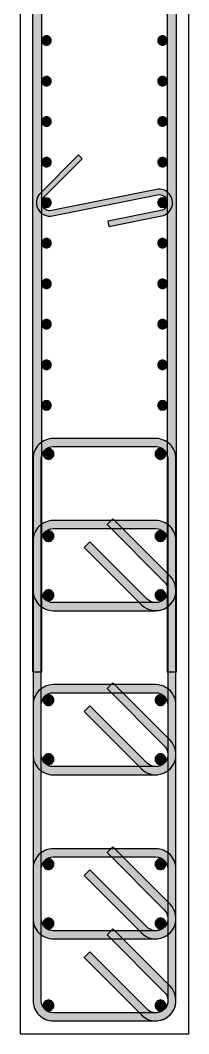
# Model space of a CAD drawing. Header units: millimetres. Extents: x -2171 to 1563, y -1758 to -1505.
# Drawn here: x 809.31 to 810.56, y -1619.52 to -1612.02 of the extents above; entities that cross this region are included whole.
import ezdxf

# ---------------------------------------------------------------- set-up
doc = ezdxf.new("R2010")
doc.units = ezdxf.units.MM
doc.layers.add('Col_Det', color=7, linetype='Continuous')
doc.layers.add('Col_Det_Fill', color=7, linetype='Continuous')

msp = doc.modelspace()

# ---------------------------------------------------------------- hatches: boundary and pattern name
at = {"layer": 'Col_Det_Fill'}
for color, points in [(252, [(809.4669, -1605.6948), (809.3969, -1605.6948), (809.3969, -1616.8395), (809.4669, -1616.8395)]), (252, [(810.3969, -1616.8395), (810.4669, -1616.8395), (810.4669, -1605.6948), (810.3969, -1605.6948)]), (133, [(809.5019, -1612.202, 0.414214), (809.5369, -1612.167, 0.414214), (809.5019, -1612.132, 0.414214), (809.4669, -1612.167, 0.414214)]), (133, [(810.3619, -1612.202, 0.414214), (810.3969, -1612.167, 0.414214), (810.3619, -1612.132, 0.414214), (810.3269, -1612.167, 0.414214)]), (133, [(809.5019, -1612.502, 0.414214), (809.5369, -1612.467, 0.414214), (809.5019, -1612.432, 0.414214), (809.4669, -1612.467, 0.414214)]), (133, [(810.3619, -1612.502, 0.414214), (810.3969, -1612.467, 0.414214), (810.3619, -1612.432, 0.414214), (810.3269, -1612.467, 0.414214)]), (133, [(809.5019, -1612.8019, 0.414214), (809.5369, -1612.7669, 0.414214), (809.5019, -1612.7319, 0.414214), (809.4669, -1612.7669, 0.414214)]), (133, [(810.3619, -1612.8019, 0.414214), (810.3969, -1612.7669, 0.414214), (810.3619, -1612.7319, 0.414214), (810.3269, -1612.7669, 0.414214)]), (252, [(809.4562, -1613.2962), (809.4845, -1613.3244), (809.7674, -1613.0416), (809.7391, -1613.0133)]), (133, [(809.5019, -1613.1019, 0.414214), (809.5369, -1613.0669, 0.414214), (809.5019, -1613.0319, 0.414214), (809.4669, -1613.0669, 0.414214)]), (133, [(810.3619, -1613.1019, 0.414214), (810.3969, -1613.0669, 0.414214), (810.3619, -1613.0319, 0.414214), (810.3269, -1613.0669, 0.414214)]), (252, [(810.3251, -1613.3081), (810.3172, -1613.2688), (809.5388, -1613.4257), (809.5467, -1613.4649)]), (252, [(810.3488, -1613.4257), (810.3567, -1613.4649, 1), (810.3172, -1613.2688), (810.3251, -1613.3081, -1)]), (252, [(809.5467, -1613.4649), (809.5388, -1613.4257, -0.742616), (809.4845, -1613.3244), (809.4562, -1613.2962, 0.742616)]), (133, [(809.5019, -1613.4019, 0.414214), (809.5369, -1613.3669, 0.414214), (809.5019, -1613.3319, 0.414214), (809.4669, -1613.3669, 0.414214)]), (133, [(810.3619, -1613.4019, 0.414214), (810.3969, -1613.3669, 0.414214), (810.3619, -1613.3319, 0.414214), (810.3269, -1613.3669, 0.414214)]), (252, [(809.9567, -1613.5047), (809.9646, -1613.5439), (810.3567, -1613.4649), (810.3488, -1613.4257)]), (133, [(809.5019, -1613.7018, 0.414214), (809.5369, -1613.6668, 0.414214), (809.5019, -1613.6318, 0.414214), (809.4669, -1613.6668, 0.414214)]), (133, [(810.3619, -1613.7018, 0.414214), (810.3969, -1613.6668, 0.414214), (810.3619, -1613.6318, 0.414214), (810.3269, -1613.6668, 0.414214)]), (133, [(809.5019, -1614.0018, 0.414214), (809.5369, -1613.9668, 0.414214), (809.5019, -1613.9318, 0.414214), (809.4669, -1613.9668, 0.414214)]), (133, [(810.3619, -1614.0018, 0.414214), (810.3969, -1613.9668, 0.414214), (810.3619, -1613.9318, 0.414214), (810.3269, -1613.9668, 0.414214)]), (133, [(809.5019, -1614.3017, 0.414214), (809.5369, -1614.2667, 0.414214), (809.5019, -1614.2317, 0.414214), (809.4669, -1614.2667, 0.414214)]), (133, [(810.3619, -1614.3017, 0.414214), (810.3969, -1614.2667, 0.414214), (810.3619, -1614.2317, 0.414214), (810.3269, -1614.2667, 0.414214)]), (133, [(809.5019, -1614.6017, 0.414214), (809.5369, -1614.5667, 0.414214), (809.5019, -1614.5317, 0.414214), (809.4669, -1614.5667, 0.414214)]), (133, [(810.3619, -1614.6017, 0.414214), (810.3969, -1614.5667, 0.414214), (810.3619, -1614.5317, 0.414214), (810.3269, -1614.5667, 0.414214)]), (133, [(809.5019, -1614.9017, 0.414214), (809.5369, -1614.8667, 0.414214), (809.5019, -1614.8317, 0.414214), (809.4669, -1614.8667, 0.414214)]), (133, [(810.3619, -1614.9017, 0.414214), (810.3969, -1614.8667, 0.414214), (810.3619, -1614.8317, 0.414214), (810.3269, -1614.8667, 0.414214)]), (252, [(809.5519, -1615.1721), (809.5519, -1615.1121, 0.414214), (809.4019, -1615.2621), (809.4619, -1615.2621, -0.414214)]), (252, [(810.3119, -1615.1721), (810.3119, -1615.1121), (809.5519, -1615.1121), (809.5519, -1615.1721)]), (252, [(810.4019, -1615.2621), (810.4619, -1615.2621, 0.414214), (810.3119, -1615.1121), (810.3119, -1615.1721, -0.414214)]), (12, [(809.5166, -1615.2668, 0.414214), (809.5566, -1615.2268, 0.414214), (809.5166, -1615.1868, 0.414214), (809.4766, -1615.2268, 0.414214)]), (12, [(810.3473, -1615.2668, 0.414214), (810.3873, -1615.2268, 0.414214), (810.3473, -1615.1868, 0.414214), (810.3073, -1615.2268, 0.414214)]), (252, [(809.4619, -1615.2621), (809.4019, -1615.2621), (809.4019, -1619.2721), (809.4619, -1619.2721)]), (252, [(810.4019, -1619.2721), (810.4619, -1619.2721), (810.4619, -1615.2621), (810.4019, -1615.2621)]), (252, [(809.5519, -1615.7793), (809.5519, -1615.7193, 0.414214), (809.4019, -1615.8693), (809.4619, -1615.8693, -0.414214)]), (252, [(810.3119, -1615.7793), (810.3119, -1615.7193), (809.5519, -1615.7193), (809.5519, -1615.7793)]), (252, [(810.3756, -1616.1728), (810.418, -1616.1304), (809.9937, -1615.7061), (809.9513, -1615.7485)]), (252, [(810.4019, -1615.8693), (810.4619, -1615.8693, 0.414214), (810.3119, -1615.7193), (810.3119, -1615.7793, -0.414214)]), (56, [(809.5166, -1615.8739, 0.414214), (809.5566, -1615.8339, 0.414214), (809.5166, -1615.7939, 0.414214), (809.4766, -1615.8339, 0.414214)]), (56, [(810.3473, -1615.8739, 0.414214), (810.3873, -1615.8339, 0.414214), (810.3473, -1615.7939, 0.414214), (810.3073, -1615.8339, 0.414214)]), (252, [(809.4619, -1615.8693), (809.4019, -1615.8693), (809.4019, -1616.2364), (809.4619, -1616.2364)]), (252, [(809.824, -1615.8758), (809.7816, -1615.9182), (810.2059, -1616.3425), (810.2483, -1616.3001)]), (252, [(810.4019, -1616.2364), (810.4619, -1616.2364), (810.4619, -1615.8693), (810.4019, -1615.8693)]), (252, [(810.3119, -1616.3264), (810.3119, -1616.3864, 0.668179), (810.418, -1616.1304), (810.3756, -1616.1728, -0.668179)]), (252, [(809.4619, -1616.2364), (809.4019, -1616.2364, 0.414214), (809.5519, -1616.3864), (809.5519, -1616.3264, -0.414214)]), (56, [(809.5166, -1616.3118, 0.414214), (809.5566, -1616.2718, 0.414214), (809.5166, -1616.2318, 0.414214), (809.4766, -1616.2718, 0.414214)]), (252, [(810.2483, -1616.3001), (810.2059, -1616.3425, 0.668179), (810.4619, -1616.2364), (810.4019, -1616.2364, -0.668179)]), (56, [(810.3473, -1616.3118, 0.414214), (810.3873, -1616.2718, 0.414214), (810.3473, -1616.2318, 0.414214), (810.3073, -1616.2718, 0.414214)]), (252, [(809.5519, -1616.3264), (809.5519, -1616.3864), (810.3119, -1616.3864), (810.3119, -1616.3264)]), (252, [(809.5519, -1616.9936), (809.5519, -1616.9336, 0.414214), (809.4019, -1617.0836), (809.4619, -1617.0836, -0.414214)]), (252, [(810.3119, -1616.9936), (810.3119, -1616.9336), (809.5519, -1616.9336), (809.5519, -1616.9936)]), (252, [(810.3756, -1617.3871), (810.418, -1617.3447), (809.9937, -1616.9204), (809.9513, -1616.9628)]), (252, [(810.4019, -1617.0836), (810.4619, -1617.0836, 0.414214), (810.3119, -1616.9336), (810.3119, -1616.9936, -0.414214)]), (56, [(809.5166, -1617.0882, 0.414214), (809.5566, -1617.0482, 0.414214), (809.5166, -1617.0082, 0.414214), (809.4766, -1617.0482, 0.414214)]), (56, [(810.3473, -1617.0882, 0.414214), (810.3873, -1617.0482, 0.414214), (810.3473, -1617.0082, 0.414214), (810.3073, -1617.0482, 0.414214)]), (252, [(809.4619, -1617.0836), (809.4019, -1617.0836), (809.4019, -1617.4507), (809.4619, -1617.4507)]), (252, [(809.824, -1617.0901), (809.7816, -1617.1325), (810.2059, -1617.5568), (810.2483, -1617.5144)]), (252, [(810.4019, -1617.4507), (810.4619, -1617.4507), (810.4619, -1617.0836), (810.4019, -1617.0836)]), (252, [(810.3119, -1617.5407), (810.3119, -1617.6007, 0.668179), (810.418, -1617.3447), (810.3756, -1617.3871, -0.668179)]), (252, [(809.4619, -1617.4507), (809.4019, -1617.4507, 0.414214), (809.5519, -1617.6007), (809.5519, -1617.5407, -0.414214)]), (56, [(809.5166, -1617.5261, 0.414214), (809.5566, -1617.4861, 0.414214), (809.5166, -1617.4461, 0.414214), (809.4766, -1617.4861, 0.414214)]), (252, [(810.2483, -1617.5144), (810.2059, -1617.5568, 0.668179), (810.4619, -1617.4507), (810.4019, -1617.4507, -0.668179)]), (56, [(810.3473, -1617.5261, 0.414214), (810.3873, -1617.4861, 0.414214), (810.3473, -1617.4461, 0.414214), (810.3073, -1617.4861, 0.414214)]), (252, [(809.5519, -1617.5407), (809.5519, -1617.6007), (810.3119, -1617.6007), (810.3119, -1617.5407)]), (252, [(810.3756, -1618.6014), (810.418, -1618.5589), (809.9937, -1618.1347), (809.9513, -1618.1771)]), (252, [(809.5519, -1618.2079), (809.5519, -1618.1479, 0.414214), (809.4019, -1618.2979), (809.4619, -1618.2979, -0.414214)]), (252, [(810.3119, -1618.2079), (810.3119, -1618.1479), (809.5519, -1618.1479), (809.5519, -1618.2079)]), (252, [(810.4019, -1618.2979), (810.4619, -1618.2979, 0.414214), (810.3119, -1618.1479), (810.3119, -1618.2079, -0.414214)]), (56, [(809.5166, -1618.3025, 0.414214), (809.5566, -1618.2625, 0.414214), (809.5166, -1618.2225, 0.414214), (809.4766, -1618.2625, 0.414214)]), (56, [(810.3473, -1618.3025, 0.414214), (810.3873, -1618.2625, 0.414214), (810.3473, -1618.2225, 0.414214), (810.3073, -1618.2625, 0.414214)]), (252, [(809.4619, -1618.2979), (809.4019, -1618.2979), (809.4019, -1618.665), (809.4619, -1618.665)]), (252, [(809.824, -1618.3044), (809.7816, -1618.3468), (810.2059, -1618.7711), (810.2483, -1618.7286)]), (252, [(810.4019, -1618.665), (810.4619, -1618.665), (810.4619, -1618.2979), (810.4019, -1618.2979)]), (252, [(810.3119, -1618.755), (810.3119, -1618.815, 0.668179), (810.418, -1618.5589), (810.3756, -1618.6014, -0.668179)]), (252, [(809.4619, -1618.665), (809.4019, -1618.665, 0.414214), (809.5519, -1618.815), (809.5519, -1618.755, -0.414214)]), (56, [(809.5166, -1618.7404, 0.414214), (809.5566, -1618.7004, 0.414214), (809.5166, -1618.6604, 0.414214), (809.4766, -1618.7004, 0.414214)]), (252, [(810.2483, -1618.7286), (810.2059, -1618.7711, 0.668179), (810.4619, -1618.665), (810.4019, -1618.665, -0.668179)]), (56, [(810.3473, -1618.7404, 0.414214), (810.3873, -1618.7004, 0.414214), (810.3473, -1618.6604, 0.414214), (810.3073, -1618.7004, 0.414214)]), (252, [(810.3756, -1619.2085), (810.418, -1619.1661), (809.9937, -1618.7418), (809.9513, -1618.7842)]), (252, [(809.5519, -1618.755), (809.5519, -1618.815), (810.3119, -1618.815), (810.3119, -1618.755)]), (252, [(809.824, -1618.9115), (809.7816, -1618.954), (810.2059, -1619.3782), (810.2483, -1619.3358)]), (252, [(810.3119, -1619.3621), (810.3119, -1619.4221, 0.668179), (810.418, -1619.1661), (810.3756, -1619.2085, -0.668179)]), (12, [(809.5166, -1619.3475, 0.414214), (809.5566, -1619.3075, 0.414214), (809.5166, -1619.2675, 0.414214), (809.4766, -1619.3075, 0.414214)]), (12, [(810.3473, -1619.3475, 0.414214), (810.3873, -1619.3075, 0.414214), (810.3473, -1619.2675, 0.414214), (810.3073, -1619.3075, 0.414214)]), (252, [(809.4619, -1619.2721), (809.4019, -1619.2721, 0.414214), (809.5519, -1619.4221), (809.5519, -1619.3621, -0.414214)]), (252, [(810.2483, -1619.3358), (810.2059, -1619.3782, 0.668179), (810.4619, -1619.2721), (810.4019, -1619.2721, -0.668179)]), (252, [(809.5519, -1619.3621), (809.5519, -1619.4221), (810.3119, -1619.4221), (810.3119, -1619.3621)])]:
    msp.add_hatch(color=color, dxfattribs=at).paths.add_polyline_path(points)

# ---------------------------------------------------------------- linework, layer by layer
at = {"layer": 'Col_Det', "color": 7}
for points in [[(809.3069, -1603.0171), (809.3069, -1619.5171)], [(810.5569, -1619.5171), (810.5569, -1604.2671)], [(809.3969, -1605.6948), (809.3969, -1616.8395)], [(809.4669, -1616.8395), (809.4669, -1605.6948)], [(810.3969, -1605.6948), (810.3969, -1616.8395)], [(810.4669, -1616.8395), (810.4669, -1605.6948)], [(809.7391, -1613.0133), (809.4562, -1613.2962)], [(809.4845, -1613.3244), (809.7674, -1613.0416)], [(809.7674, -1613.0416), (809.7391, -1613.0133)], [(810.3172, -1613.2688), (809.5388, -1613.4257)], [(809.5467, -1613.4649), (810.3251, -1613.3081)], [(810.3488, -1613.4257), (809.9567, -1613.5047)], [(809.9646, -1613.5439), (810.3567, -1613.4649)], [(809.9567, -1613.5047), (809.9646, -1613.5439)], [(810.3119, -1615.1121), (809.5519, -1615.1121)], [(809.5519, -1615.1721), (810.3119, -1615.1721)], [(809.4019, -1615.2621), (809.4019, -1619.2721)], [(809.4619, -1619.2721), (809.4619, -1615.2621)], [(810.4019, -1615.2621), (810.4019, -1619.2721)], [(810.4619, -1619.2721), (810.4619, -1615.2621)], [(810.3119, -1615.7193), (809.5519, -1615.7193)], [(809.9937, -1615.7061), (809.9513, -1615.7485)], [(810.418, -1616.1304), (809.9937, -1615.7061)], [(809.5519, -1615.7793), (810.3119, -1615.7793)], [(809.9513, -1615.7485), (810.3756, -1616.1728)], [(809.4019, -1615.8693), (809.4019, -1616.2364)], [(809.4619, -1616.2364), (809.4619, -1615.8693)], [(809.824, -1615.8758), (809.7816, -1615.9182)], [(810.2483, -1616.3001), (809.824, -1615.8758)], [(810.4019, -1615.8693), (810.4019, -1616.2364)], [(810.4619, -1616.2364), (810.4619, -1615.8693)], [(809.7816, -1615.9182), (810.2059, -1616.3425)], [(810.3119, -1616.3264), (809.5519, -1616.3264)], [(809.5519, -1616.3864), (810.3119, -1616.3864)], [(809.3969, -1616.8395), (809.4669, -1616.8395)], [(810.3969, -1616.8395), (810.4669, -1616.8395)], [(810.3119, -1616.9336), (809.5519, -1616.9336)], [(809.9937, -1616.9204), (809.9513, -1616.9628)], [(810.418, -1617.3447), (809.9937, -1616.9204)], [(809.5519, -1616.9936), (810.3119, -1616.9936)], [(809.9513, -1616.9628), (810.3756, -1617.3871)], [(809.4019, -1617.0836), (809.4019, -1617.4507)], [(809.4619, -1617.4507), (809.4619, -1617.0836)], [(809.824, -1617.0901), (809.7816, -1617.1325)], [(810.2483, -1617.5144), (809.824, -1617.0901)], [(810.4019, -1617.0836), (810.4019, -1617.4507)], [(810.4619, -1617.4507), (810.4619, -1617.0836)], [(809.7816, -1617.1325), (810.2059, -1617.5568)], [(810.3119, -1617.5407), (809.5519, -1617.5407)], [(809.5519, -1617.6007), (810.3119, -1617.6007)], [(809.9937, -1618.1347), (809.9513, -1618.1771)], [(810.418, -1618.5589), (809.9937, -1618.1347)], [(810.3119, -1618.1479), (809.5519, -1618.1479)], [(809.5519, -1618.2079), (810.3119, -1618.2079)], [(809.9513, -1618.1771), (810.3756, -1618.6014)], [(809.4019, -1618.2979), (809.4019, -1618.665)], [(809.4619, -1618.665), (809.4619, -1618.2979)], [(809.824, -1618.3044), (809.7816, -1618.3468)], [(809.7816, -1618.3468), (810.2059, -1618.7711)], [(810.2483, -1618.7286), (809.824, -1618.3044)], [(810.4019, -1618.2979), (810.4019, -1618.665)], [(810.4619, -1618.665), (810.4619, -1618.2979)], [(809.9937, -1618.7418), (809.9513, -1618.7842)], [(810.418, -1619.1661), (809.9937, -1618.7418)], [(810.3119, -1618.755), (809.5519, -1618.755)], [(809.5519, -1618.815), (810.3119, -1618.815)], [(809.9513, -1618.7842), (810.3756, -1619.2085)], [(809.824, -1618.9115), (809.7816, -1618.954)], [(809.7816, -1618.954), (810.2059, -1619.3782)], [(810.2483, -1619.3358), (809.824, -1618.9115)], [(810.3119, -1619.3621), (809.5519, -1619.3621)], [(809.5519, -1619.4221), (810.3119, -1619.4221)], [(809.3069, -1619.5171), (810.5569, -1619.5171)]]:
    msp.add_lwpolyline(points, dxfattribs=at)
for points in [[(809.5019, -1612.132, 0.414214), (809.4669, -1612.167, 0.414214)], [(809.5369, -1612.167, 0.414214), (809.5019, -1612.132, 0.414214)], [(810.3619, -1612.132, 0.414214), (810.3269, -1612.167, 0.414214)], [(810.3969, -1612.167, 0.414214), (810.3619, -1612.132, 0.414214)], [(809.4669, -1612.167, 0.414214), (809.5019, -1612.202, 0.414214)], [(809.5019, -1612.202, 0.414214), (809.5369, -1612.167, 0.414214)], [(810.3269, -1612.167, 0.414214), (810.3619, -1612.202, 0.414214)], [(810.3619, -1612.202, 0.414214), (810.3969, -1612.167, 0.414214)], [(809.5019, -1612.432, 0.414214), (809.4669, -1612.467, 0.414214)], [(809.5369, -1612.467, 0.414214), (809.5019, -1612.432, 0.414214)], [(810.3619, -1612.432, 0.414214), (810.3269, -1612.467, 0.414214)], [(810.3969, -1612.467, 0.414214), (810.3619, -1612.432, 0.414214)], [(809.4669, -1612.467, 0.414214), (809.5019, -1612.502, 0.414214)], [(809.5019, -1612.502, 0.414214), (809.5369, -1612.467, 0.414214)], [(810.3269, -1612.467, 0.414214), (810.3619, -1612.502, 0.414214)], [(810.3619, -1612.502, 0.414214), (810.3969, -1612.467, 0.414214)], [(809.5019, -1612.7319, 0.414214), (809.4669, -1612.7669, 0.414214)], [(809.5369, -1612.7669, 0.414214), (809.5019, -1612.7319, 0.414214)], [(810.3619, -1612.7319, 0.414214), (810.3269, -1612.7669, 0.414214)], [(810.3969, -1612.7669, 0.414214), (810.3619, -1612.7319, 0.414214)], [(809.4669, -1612.7669, 0.414214), (809.5019, -1612.8019, 0.414214)], [(809.5019, -1612.8019, 0.414214), (809.5369, -1612.7669, 0.414214)], [(810.3269, -1612.7669, 0.414214), (810.3619, -1612.8019, 0.414214)], [(810.3619, -1612.8019, 0.414214), (810.3969, -1612.7669, 0.414214)], [(809.5019, -1613.0319, 0.414214), (809.4669, -1613.0669, 0.414214)], [(809.5369, -1613.0669, 0.414214), (809.5019, -1613.0319, 0.414214)], [(810.3619, -1613.0319, 0.414214), (810.3269, -1613.0669, 0.414214)], [(810.3969, -1613.0669, 0.414214), (810.3619, -1613.0319, 0.414214)], [(809.4669, -1613.0669, 0.414214), (809.5019, -1613.1019, 0.414214)], [(809.5019, -1613.1019, 0.414214), (809.5369, -1613.0669, 0.414214)], [(810.3269, -1613.0669, 0.414214), (810.3619, -1613.1019, 0.414214)], [(810.3619, -1613.1019, 0.414214), (810.3969, -1613.0669, 0.414214)], [(810.3567, -1613.4649, 1), (810.3172, -1613.2688)], [(809.4562, -1613.2962, 0.742616), (809.5467, -1613.4649, 0.742616)], [(809.5388, -1613.4257, -0.742616), (809.4845, -1613.3244)], [(809.5019, -1613.3319, 0.414214), (809.4669, -1613.3669, 0.414214)], [(809.5369, -1613.3669, 0.414214), (809.5019, -1613.3319, 0.414214)], [(810.3251, -1613.3081, -1), (810.3488, -1613.4257, -1)], [(810.3619, -1613.3319, 0.414214), (810.3269, -1613.3669, 0.414214)], [(810.3969, -1613.3669, 0.414214), (810.3619, -1613.3319, 0.414214)], [(809.4669, -1613.3669, 0.414214), (809.5019, -1613.4019, 0.414214)], [(809.5019, -1613.4019, 0.414214), (809.5369, -1613.3669, 0.414214)], [(810.3269, -1613.3669, 0.414214), (810.3619, -1613.4019, 0.414214)], [(810.3619, -1613.4019, 0.414214), (810.3969, -1613.3669, 0.414214)], [(809.5019, -1613.6318, 0.414214), (809.4669, -1613.6668, 0.414214)], [(809.5369, -1613.6668, 0.414214), (809.5019, -1613.6318, 0.414214)], [(810.3619, -1613.6318, 0.414214), (810.3269, -1613.6668, 0.414214)], [(810.3969, -1613.6668, 0.414214), (810.3619, -1613.6318, 0.414214)], [(809.4669, -1613.6668, 0.414214), (809.5019, -1613.7018, 0.414214)], [(809.5019, -1613.7018, 0.414214), (809.5369, -1613.6668, 0.414214)], [(810.3269, -1613.6668, 0.414214), (810.3619, -1613.7018, 0.414214)], [(810.3619, -1613.7018, 0.414214), (810.3969, -1613.6668, 0.414214)], [(809.5019, -1613.9318, 0.414214), (809.4669, -1613.9668, 0.414214)], [(809.5369, -1613.9668, 0.414214), (809.5019, -1613.9318, 0.414214)], [(810.3619, -1613.9318, 0.414214), (810.3269, -1613.9668, 0.414214)], [(810.3969, -1613.9668, 0.414214), (810.3619, -1613.9318, 0.414214)], [(809.4669, -1613.9668, 0.414214), (809.5019, -1614.0018, 0.414214)], [(809.5019, -1614.0018, 0.414214), (809.5369, -1613.9668, 0.414214)], [(810.3269, -1613.9668, 0.414214), (810.3619, -1614.0018, 0.414214)], [(810.3619, -1614.0018, 0.414214), (810.3969, -1613.9668, 0.414214)], [(809.5019, -1614.2317, 0.414214), (809.4669, -1614.2667, 0.414214)], [(809.5369, -1614.2667, 0.414214), (809.5019, -1614.2317, 0.414214)], [(810.3619, -1614.2317, 0.414214), (810.3269, -1614.2667, 0.414214)], [(810.3969, -1614.2667, 0.414214), (810.3619, -1614.2317, 0.414214)], [(809.4669, -1614.2667, 0.414214), (809.5019, -1614.3017, 0.414214)], [(809.5019, -1614.3017, 0.414214), (809.5369, -1614.2667, 0.414214)], [(810.3269, -1614.2667, 0.414214), (810.3619, -1614.3017, 0.414214)], [(810.3619, -1614.3017, 0.414214), (810.3969, -1614.2667, 0.414214)], [(809.5019, -1614.5317, 0.414214), (809.4669, -1614.5667, 0.414214)], [(809.5369, -1614.5667, 0.414214), (809.5019, -1614.5317, 0.414214)], [(810.3619, -1614.5317, 0.414214), (810.3269, -1614.5667, 0.414214)], [(810.3969, -1614.5667, 0.414214), (810.3619, -1614.5317, 0.414214)], [(809.4669, -1614.5667, 0.414214), (809.5019, -1614.6017, 0.414214)], [(809.5019, -1614.6017, 0.414214), (809.5369, -1614.5667, 0.414214)], [(810.3269, -1614.5667, 0.414214), (810.3619, -1614.6017, 0.414214)], [(810.3619, -1614.6017, 0.414214), (810.3969, -1614.5667, 0.414214)], [(809.5019, -1614.8317, 0.414214), (809.4669, -1614.8667, 0.414214)], [(809.5369, -1614.8667, 0.414214), (809.5019, -1614.8317, 0.414214)], [(810.3619, -1614.8317, 0.414214), (810.3269, -1614.8667, 0.414214)], [(810.3969, -1614.8667, 0.414214), (810.3619, -1614.8317, 0.414214)], [(809.4669, -1614.8667, 0.414214), (809.5019, -1614.9017, 0.414214)], [(809.5019, -1614.9017, 0.414214), (809.5369, -1614.8667, 0.414214)], [(810.3269, -1614.8667, 0.414214), (810.3619, -1614.9017, 0.414214)], [(810.3619, -1614.9017, 0.414214), (810.3969, -1614.8667, 0.414214)], [(809.5519, -1615.1121, 0.414214), (809.4019, -1615.2621)], [(810.4619, -1615.2621, 0.414214), (810.3119, -1615.1121)], [(809.4619, -1615.2621, -0.414214), (809.5519, -1615.1721, -0.414214)], [(809.5166, -1615.1868, 0.414214), (809.4766, -1615.2268, 0.414214)], [(809.5566, -1615.2268, 0.414214), (809.5166, -1615.1868, 0.414214)], [(810.3473, -1615.1868, 0.414214), (810.3073, -1615.2268, 0.414214)], [(810.3119, -1615.1721, -0.414214), (810.4019, -1615.2621, -0.414214)], [(810.3873, -1615.2268, 0.414214), (810.3473, -1615.1868, 0.414214)], [(809.4766, -1615.2268, 0.414214), (809.5166, -1615.2668, 0.414214)], [(809.5166, -1615.2668, 0.414214), (809.5566, -1615.2268, 0.414214)], [(810.3073, -1615.2268, 0.414214), (810.3473, -1615.2668, 0.414214)], [(810.3473, -1615.2668, 0.414214), (810.3873, -1615.2268, 0.414214)], [(809.5519, -1615.7193, 0.414214), (809.4019, -1615.8693)], [(810.4619, -1615.8693, 0.414214), (810.3119, -1615.7193)], [(809.4619, -1615.8693, -0.414214), (809.5519, -1615.7793, -0.414214)], [(809.5166, -1615.7939, 0.414214), (809.4766, -1615.8339, 0.414214)], [(809.5566, -1615.8339, 0.414214), (809.5166, -1615.7939, 0.414214)], [(810.3473, -1615.7939, 0.414214), (810.3073, -1615.8339, 0.414214)], [(810.3119, -1615.7793, -0.414214), (810.4019, -1615.8693, -0.414214)], [(810.3873, -1615.8339, 0.414214), (810.3473, -1615.7939, 0.414214)], [(809.4766, -1615.8339, 0.414214), (809.5166, -1615.8739, 0.414214)], [(809.5166, -1615.8739, 0.414214), (809.5566, -1615.8339, 0.414214)], [(810.3073, -1615.8339, 0.414214), (810.3473, -1615.8739, 0.414214)], [(810.3473, -1615.8739, 0.414214), (810.3873, -1615.8339, 0.414214)], [(810.3119, -1616.3864, 0.668179), (810.418, -1616.1304)], [(810.3756, -1616.1728, -0.668179), (810.3119, -1616.3264, -0.668179)], [(809.4019, -1616.2364, 0.414214), (809.5519, -1616.3864)], [(809.5519, -1616.3264, -0.414214), (809.4619, -1616.2364, -0.414214)], [(809.5166, -1616.2318, 0.414214), (809.4766, -1616.2718, 0.414214)], [(809.5566, -1616.2718, 0.414214), (809.5166, -1616.2318, 0.414214)], [(810.2059, -1616.3425, 0.668179), (810.4619, -1616.2364)], [(810.4019, -1616.2364, -0.668179), (810.2483, -1616.3001, -0.668179)], [(810.3473, -1616.2318, 0.414214), (810.3073, -1616.2718, 0.414214)], [(810.3873, -1616.2718, 0.414214), (810.3473, -1616.2318, 0.414214)], [(809.4766, -1616.2718, 0.414214), (809.5166, -1616.3118, 0.414214)], [(809.5166, -1616.3118, 0.414214), (809.5566, -1616.2718, 0.414214)], [(810.3073, -1616.2718, 0.414214), (810.3473, -1616.3118, 0.414214)], [(810.3473, -1616.3118, 0.414214), (810.3873, -1616.2718, 0.414214)], [(809.5519, -1616.9336, 0.414214), (809.4019, -1617.0836)], [(810.4619, -1617.0836, 0.414214), (810.3119, -1616.9336)], [(809.4619, -1617.0836, -0.414214), (809.5519, -1616.9936, -0.414214)], [(809.5166, -1617.0082, 0.414214), (809.4766, -1617.0482, 0.414214)], [(809.5566, -1617.0482, 0.414214), (809.5166, -1617.0082, 0.414214)], [(810.3473, -1617.0082, 0.414214), (810.3073, -1617.0482, 0.414214)], [(810.3119, -1616.9936, -0.414214), (810.4019, -1617.0836, -0.414214)], [(810.3873, -1617.0482, 0.414214), (810.3473, -1617.0082, 0.414214)], [(809.4766, -1617.0482, 0.414214), (809.5166, -1617.0882, 0.414214)], [(809.5166, -1617.0882, 0.414214), (809.5566, -1617.0482, 0.414214)], [(810.3073, -1617.0482, 0.414214), (810.3473, -1617.0882, 0.414214)], [(810.3473, -1617.0882, 0.414214), (810.3873, -1617.0482, 0.414214)], [(810.3119, -1617.6007, 0.668179), (810.418, -1617.3447)], [(810.3756, -1617.3871, -0.668179), (810.3119, -1617.5407, -0.668179)], [(809.4019, -1617.4507, 0.414214), (809.5519, -1617.6007)], [(809.5519, -1617.5407, -0.414214), (809.4619, -1617.4507, -0.414214)], [(809.5166, -1617.4461, 0.414214), (809.4766, -1617.4861, 0.414214)], [(809.5566, -1617.4861, 0.414214), (809.5166, -1617.4461, 0.414214)], [(810.2059, -1617.5568, 0.668179), (810.4619, -1617.4507)], [(810.4019, -1617.4507, -0.668179), (810.2483, -1617.5144, -0.668179)], [(810.3473, -1617.4461, 0.414214), (810.3073, -1617.4861, 0.414214)], [(810.3873, -1617.4861, 0.414214), (810.3473, -1617.4461, 0.414214)], [(809.4766, -1617.4861, 0.414214), (809.5166, -1617.5261, 0.414214)], [(809.5166, -1617.5261, 0.414214), (809.5566, -1617.4861, 0.414214)], [(810.3073, -1617.4861, 0.414214), (810.3473, -1617.5261, 0.414214)], [(810.3473, -1617.5261, 0.414214), (810.3873, -1617.4861, 0.414214)], [(809.5519, -1618.1479, 0.414214), (809.4019, -1618.2979)], [(809.4619, -1618.2979, -0.414214), (809.5519, -1618.2079, -0.414214)], [(810.4619, -1618.2979, 0.414214), (810.3119, -1618.1479)], [(810.3119, -1618.2079, -0.414214), (810.4019, -1618.2979, -0.414214)], [(809.5166, -1618.2225, 0.414214), (809.4766, -1618.2625, 0.414214)], [(809.4766, -1618.2625, 0.414214), (809.5166, -1618.3025, 0.414214)], [(809.5566, -1618.2625, 0.414214), (809.5166, -1618.2225, 0.414214)], [(809.5166, -1618.3025, 0.414214), (809.5566, -1618.2625, 0.414214)], [(810.3473, -1618.2225, 0.414214), (810.3073, -1618.2625, 0.414214)], [(810.3073, -1618.2625, 0.414214), (810.3473, -1618.3025, 0.414214)], [(810.3873, -1618.2625, 0.414214), (810.3473, -1618.2225, 0.414214)], [(810.3473, -1618.3025, 0.414214), (810.3873, -1618.2625, 0.414214)], [(810.3119, -1618.815, 0.668179), (810.418, -1618.5589)], [(809.4019, -1618.665, 0.414214), (809.5519, -1618.815)], [(809.5519, -1618.755, -0.414214), (809.4619, -1618.665, -0.414214)], [(809.5166, -1618.6604, 0.414214), (809.4766, -1618.7004, 0.414214)], [(809.5566, -1618.7004, 0.414214), (809.5166, -1618.6604, 0.414214)], [(810.2059, -1618.7711, 0.668179), (810.4619, -1618.665)], [(810.4019, -1618.665, -0.668179), (810.2483, -1618.7286, -0.668179)], [(810.3473, -1618.6604, 0.414214), (810.3073, -1618.7004, 0.414214)], [(810.3756, -1618.6014, -0.668179), (810.3119, -1618.755, -0.668179)], [(810.3873, -1618.7004, 0.414214), (810.3473, -1618.6604, 0.414214)], [(809.4766, -1618.7004, 0.414214), (809.5166, -1618.7404, 0.414214)], [(809.5166, -1618.7404, 0.414214), (809.5566, -1618.7004, 0.414214)], [(810.3073, -1618.7004, 0.414214), (810.3473, -1618.7404, 0.414214)], [(810.3473, -1618.7404, 0.414214), (810.3873, -1618.7004, 0.414214)], [(810.3119, -1619.4221, 0.668179), (810.418, -1619.1661)], [(809.5166, -1619.2675, 0.414214), (809.4766, -1619.3075, 0.414214)], [(809.5566, -1619.3075, 0.414214), (809.5166, -1619.2675, 0.414214)], [(810.3473, -1619.2675, 0.414214), (810.3073, -1619.3075, 0.414214)], [(810.3756, -1619.2085, -0.668179), (810.3119, -1619.3621, -0.668179)], [(810.3873, -1619.3075, 0.414214), (810.3473, -1619.2675, 0.414214)], [(809.4019, -1619.2721, 0.414214), (809.5519, -1619.4221)], [(809.5519, -1619.3621, -0.414214), (809.4619, -1619.2721, -0.414214)], [(809.4766, -1619.3075, 0.414214), (809.5166, -1619.3475, 0.414214)], [(809.5166, -1619.3475, 0.414214), (809.5566, -1619.3075, 0.414214)], [(810.2059, -1619.3782, 0.668179), (810.4619, -1619.2721)], [(810.4019, -1619.2721, -0.668179), (810.2483, -1619.3358, -0.668179)], [(810.3073, -1619.3075, 0.414214), (810.3473, -1619.3475, 0.414214)], [(810.3473, -1619.3475, 0.414214), (810.3873, -1619.3075, 0.414214)]]:
    msp.add_lwpolyline(points, format="xyb", dxfattribs=at)

doc.saveas('drawing.dxf')
